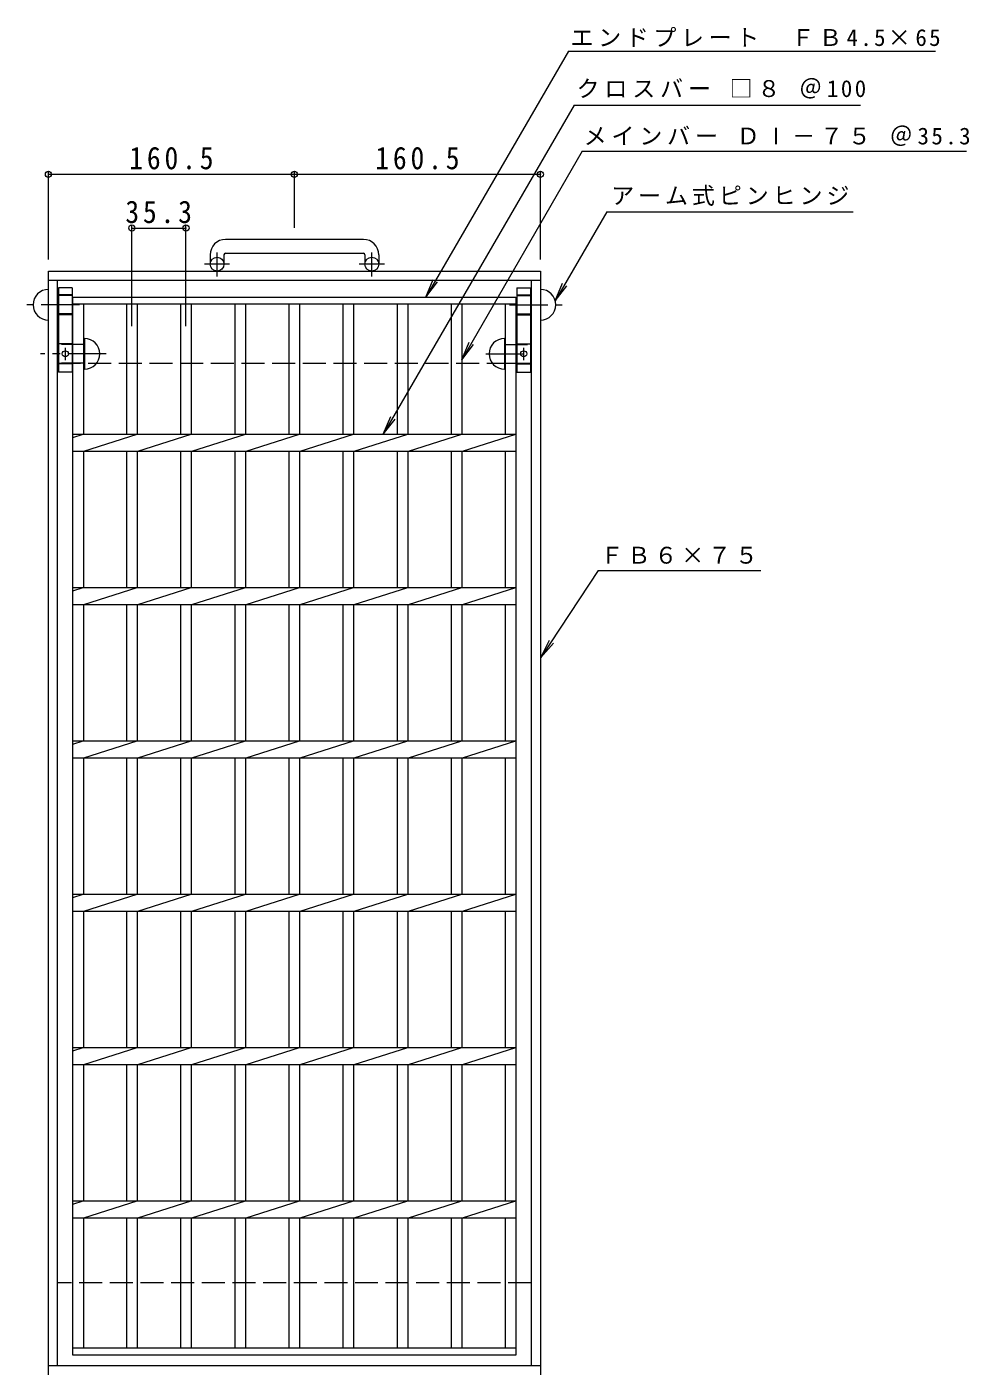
# Model space of a CAD drawing. Units: millimetres, scale not verified. Extents: x -804 to 896, y -688 to 636.
# Drawn here: x -804 to -189, y -240 to 636 of the extents above; entities that cross this region are included whole.
import ezdxf

# ---------------------------------------------------------------- set-up
doc = ezdxf.new("R2010")
doc.units = ezdxf.units.MM
doc.header["$LTSCALE"] = 5
doc.header["$PDMODE"] = 32
doc.header["$PDSIZE"] = 4
doc.linetypes.add('CHAIN1', pattern=[8, 5, -1, 1, -1])
doc.linetypes.add('DASHED3', pattern=[4, 3, -1])
for name, color, linetype, lineweight in [('B-1', 2, 'Continuous', 9), ('B-2', 3, 'Continuous', 9), ('B-4', 7, 'Continuous', 9), ('B-5', 7, 'Continuous', 9), ('B-8', 3, 'Continuous', 9)]:
    doc.layers.add(name, color=color, linetype=linetype, lineweight=lineweight)
doc.styles.add('ＭＳ ゴシック', font='')
doc.styles.get('ＭＳ ゴシック').set_extended_font_data('MS Gothic')

msp = doc.modelspace()

# ---------------------------------------------------------------- linework, layer by layer
at = {"layer": 'B-1'}
for p, q in [((-583.947, 497.127), (-673.947, 497.127)), ((-683.947, 487.127), (-683.947, 481.027)), ((-674.947, 487.127), (-674.947, 481.027)), ((-673.947, 488.127), (-583.947, 488.127)), ((-582.947, 487.127), (-582.947, 481.027)), ((-573.947, 487.127), (-573.947, 481.027)), ((-789.447, 476.527), (-468.447, 476.527)), ((-789.447, -243.473), (-789.447, 476.527)), ((-468.447, 476.527), (-468.447, -243.473)), ((-789.447, 470.527), (-468.447, 470.527)), ((-783.447, -237.473), (-783.447, 470.527)), ((-474.447, 470.527), (-474.447, -237.473)), ((-468.447, -237.473), (-789.447, -237.473))]:
    msp.add_line(p, q, dxfattribs=at)
at = {"layer": 'B-1', "linetype": 'CHAIN1'}
for p, q in [((-679.447, 472.919), (-679.447, 488.517)), ((-578.447, 472.919), (-578.447, 488.517)), ((-671.284, 481.027), (-687.691, 481.027)), ((-570.284, 481.027), (-586.691, 481.027))]:
    msp.add_line(p, q, dxfattribs=at)
at = {"layer": 'B-1', "linetype": 'DASHED3'}
for p, q in [((-783.447, 416.527), (-474.447, 416.527)), ((-474.447, -183.473), (-783.447, -183.473))]:
    msp.add_line(p, q, dxfattribs=at)
at = {"layer": 'B-1'}
for centre in [(-679.447, 481.027), (-578.447, 481.027)]:
    msp.add_circle(centre, 4.5, dxfattribs=at)
for centre, radius, start, end in [((-673.947, 487.127), 10, 90, 180), ((-583.947, 487.127), 10, 0, 90), ((-673.947, 487.127), 1, 90, 180), ((-583.947, 487.127), 1, 0, 90)]:
    msp.add_arc(centre, radius, start, end, dxfattribs=at)
at = {"layer": 'B-2'}
for p, q in [((-773.447, 459.527), (-484.447, 459.527)), ((-773.447, -230.473), (-773.447, 459.527)), ((-484.447, 459.527), (-484.447, -230.473)), ((-773.447, 455.027), (-484.447, 455.027)), ((-766.446, 370.027), (-766.446, 455.027)), ((-738.547, 455.027), (-738.547, 370.027)), ((-731.547, 455.027), (-731.547, 370.027)), ((-703.246, 455.027), (-703.246, 370.027)), ((-696.246, 455.027), (-696.246, 370.027)), ((-667.946, 455.027), (-667.946, 370.027)), ((-660.946, 455.027), (-660.946, 370.027)), ((-632.647, 455.027), (-632.647, 370.027)), ((-625.647, 455.027), (-625.647, 370.027)), ((-597.346, 455.027), (-597.346, 370.027)), ((-590.346, 455.027), (-590.346, 370.027)), ((-562.046, 455.027), (-562.046, 370.027)), ((-555.046, 455.027), (-555.046, 370.027)), ((-526.747, 455.027), (-526.747, 370.027)), ((-519.747, 455.027), (-519.747, 370.027)), ((-491.448, 455.027), (-491.448, 370.027)), ((-773.447, 367.946), (-766.847, 370.027)), ((-773.447, 370.027), (-484.447, 370.027)), ((-766.446, 359.028), (-731.547, 370.027)), ((-731.146, 359.028), (-696.247, 370.027)), ((-695.847, 359.028), (-660.947, 370.027)), ((-660.546, 359.028), (-625.647, 370.027)), ((-625.247, 359.028), (-590.347, 370.027)), ((-589.947, 359.028), (-555.047, 370.027)), ((-554.646, 359.028), (-519.747, 370.027)), ((-519.347, 359.028), (-484.447, 370.027)), ((-773.447, 359.028), (-484.447, 359.028)), ((-766.446, 270.027), (-766.446, 359.028)), ((-738.547, 359.028), (-738.547, 270.027)), ((-731.547, 359.028), (-731.547, 270.027)), ((-703.246, 359.028), (-703.246, 270.027)), ((-696.246, 359.028), (-696.246, 270.027)), ((-667.946, 359.028), (-667.946, 270.027)), ((-660.946, 359.028), (-660.946, 270.027)), ((-632.647, 359.028), (-632.647, 270.027)), ((-625.647, 359.028), (-625.647, 270.027)), ((-597.346, 359.028), (-597.346, 270.027)), ((-590.346, 359.028), (-590.346, 270.027)), ((-562.046, 359.028), (-562.046, 270.027)), ((-555.046, 359.028), (-555.046, 270.027)), ((-526.747, 359.028), (-526.747, 270.027)), ((-519.747, 359.028), (-519.747, 270.027)), ((-491.448, 359.028), (-491.448, 270.027)), ((-773.447, 267.946), (-766.847, 270.027)), ((-773.447, 270.027), (-484.447, 270.027)), ((-766.446, 259.028), (-731.547, 270.027)), ((-731.146, 259.028), (-696.247, 270.027)), ((-695.847, 259.028), (-660.947, 270.027)), ((-660.546, 259.028), (-625.647, 270.027)), ((-625.247, 259.028), (-590.347, 270.027)), ((-589.947, 259.028), (-555.047, 270.027)), ((-554.646, 259.028), (-519.747, 270.027)), ((-519.347, 259.028), (-484.447, 270.027)), ((-773.447, 259.028), (-484.447, 259.028)), ((-766.446, 170.027), (-766.446, 259.028)), ((-738.547, 259.028), (-738.547, 170.027)), ((-731.547, 259.028), (-731.547, 170.027)), ((-703.246, 259.028), (-703.246, 170.027)), ((-696.246, 259.028), (-696.246, 170.027)), ((-667.946, 259.028), (-667.946, 170.027)), ((-660.946, 259.028), (-660.946, 170.027)), ((-632.647, 259.028), (-632.647, 170.027)), ((-625.647, 259.028), (-625.647, 170.027)), ((-597.346, 259.028), (-597.346, 170.027)), ((-590.346, 259.028), (-590.346, 170.027)), ((-562.046, 259.028), (-562.046, 170.027)), ((-555.046, 259.028), (-555.046, 170.027)), ((-526.747, 259.028), (-526.747, 170.027)), ((-519.747, 259.028), (-519.747, 170.027)), ((-491.448, 259.028), (-491.448, 170.027)), ((-773.447, 167.946), (-766.847, 170.027)), ((-773.447, 170.027), (-484.447, 170.027)), ((-766.446, 159.028), (-731.547, 170.027)), ((-731.146, 159.028), (-696.247, 170.027)), ((-695.847, 159.028), (-660.947, 170.027)), ((-660.546, 159.028), (-625.647, 170.027)), ((-625.247, 159.028), (-590.347, 170.027)), ((-589.947, 159.028), (-555.047, 170.027)), ((-554.646, 159.028), (-519.747, 170.027)), ((-519.347, 159.028), (-484.447, 170.027)), ((-773.447, 159.028), (-484.447, 159.028)), ((-766.446, 70.027), (-766.446, 159.028)), ((-738.547, 159.028), (-738.547, 70.027)), ((-731.547, 159.028), (-731.547, 70.027)), ((-703.246, 159.028), (-703.246, 70.027)), ((-696.246, 159.028), (-696.246, 70.027)), ((-667.946, 159.028), (-667.946, 70.027)), ((-660.946, 159.028), (-660.946, 70.027)), ((-632.647, 159.028), (-632.647, 70.027)), ((-625.647, 159.028), (-625.647, 70.027)), ((-597.346, 159.028), (-597.346, 70.027)), ((-590.346, 159.028), (-590.346, 70.027)), ((-562.046, 159.028), (-562.046, 70.027)), ((-555.046, 159.028), (-555.046, 70.027)), ((-526.747, 159.028), (-526.747, 70.027)), ((-519.747, 159.028), (-519.747, 70.027)), ((-491.448, 159.028), (-491.448, 70.027)), ((-773.447, 67.946), (-766.847, 70.027)), ((-773.447, 70.027), (-484.447, 70.027)), ((-766.446, 59.028), (-731.547, 70.027)), ((-731.146, 59.028), (-696.247, 70.027)), ((-695.847, 59.028), (-660.947, 70.027)), ((-660.546, 59.028), (-625.647, 70.027)), ((-625.247, 59.028), (-590.347, 70.027)), ((-589.947, 59.028), (-555.047, 70.027)), ((-554.646, 59.028), (-519.747, 70.027)), ((-519.347, 59.028), (-484.447, 70.027)), ((-773.447, 59.028), (-484.447, 59.028)), ((-766.446, -29.973), (-766.446, 59.028)), ((-738.547, 59.028), (-738.547, -29.973)), ((-731.547, 59.028), (-731.547, -29.973)), ((-703.246, 59.028), (-703.246, -29.973)), ((-696.246, 59.028), (-696.246, -29.973)), ((-667.946, 59.028), (-667.946, -29.973)), ((-660.946, 59.028), (-660.946, -29.973)), ((-632.647, 59.028), (-632.647, -29.973)), ((-625.647, 59.028), (-625.647, -29.973)), ((-597.346, 59.028), (-597.346, -29.973)), ((-590.346, 59.028), (-590.346, -29.973)), ((-562.046, 59.028), (-562.046, -29.973)), ((-555.046, 59.028), (-555.046, -29.973)), ((-526.747, 59.028), (-526.747, -29.973)), ((-519.747, 59.028), (-519.747, -29.973)), ((-491.448, 59.028), (-491.448, -29.973)), ((-773.447, -32.054), (-766.847, -29.973)), ((-773.447, -29.973), (-484.447, -29.973)), ((-766.446, -40.972), (-731.547, -29.973)), ((-731.146, -40.972), (-696.247, -29.973)), ((-695.847, -40.972), (-660.947, -29.973)), ((-660.546, -40.972), (-625.647, -29.973)), ((-625.247, -40.972), (-590.347, -29.973)), ((-589.947, -40.972), (-555.047, -29.973)), ((-554.646, -40.972), (-519.747, -29.973)), ((-519.347, -40.972), (-484.447, -29.973)), ((-773.447, -40.972), (-484.447, -40.972)), ((-766.446, -129.973), (-766.446, -40.972)), ((-738.547, -40.972), (-738.547, -129.973)), ((-731.547, -40.972), (-731.547, -129.973)), ((-703.246, -40.972), (-703.246, -129.973)), ((-696.246, -40.972), (-696.246, -129.973)), ((-667.946, -40.972), (-667.946, -129.973)), ((-660.946, -40.972), (-660.946, -129.973)), ((-632.647, -40.972), (-632.647, -129.973)), ((-625.647, -40.972), (-625.647, -129.973)), ((-597.346, -40.972), (-597.346, -129.973)), ((-590.346, -40.972), (-590.346, -129.973)), ((-562.046, -40.972), (-562.046, -129.973)), ((-555.046, -40.972), (-555.046, -129.973)), ((-526.747, -40.972), (-526.747, -129.973)), ((-519.747, -40.972), (-519.747, -129.973)), ((-491.448, -40.972), (-491.448, -129.973)), ((-773.447, -132.054), (-766.847, -129.973)), ((-773.447, -129.974), (-484.447, -129.974)), ((-766.446, -140.973), (-731.547, -129.973)), ((-731.146, -140.973), (-696.247, -129.973)), ((-695.847, -140.973), (-660.947, -129.973)), ((-660.546, -140.973), (-625.647, -129.973)), ((-625.247, -140.973), (-590.347, -129.973)), ((-589.947, -140.973), (-555.047, -129.973)), ((-554.646, -140.973), (-519.747, -129.973)), ((-519.347, -140.973), (-484.447, -129.973)), ((-773.447, -140.973), (-484.447, -140.973)), ((-766.446, -225.974), (-766.446, -140.973)), ((-738.547, -140.973), (-738.547, -225.974)), ((-731.547, -140.973), (-731.547, -225.974)), ((-703.246, -140.973), (-703.246, -225.974)), ((-696.246, -140.973), (-696.246, -225.974)), ((-667.946, -140.973), (-667.946, -225.974)), ((-660.946, -140.973), (-660.946, -225.974)), ((-632.647, -140.973), (-632.647, -225.974)), ((-625.647, -140.973), (-625.647, -225.974)), ((-597.346, -140.973), (-597.346, -225.974)), ((-590.346, -140.973), (-590.346, -225.974)), ((-562.046, -140.973), (-562.046, -225.974)), ((-555.046, -140.973), (-555.046, -225.974)), ((-526.747, -140.973), (-526.747, -225.974)), ((-519.747, -140.973), (-519.747, -225.974)), ((-491.448, -140.973), (-491.448, -225.974)), ((-484.447, -225.974), (-773.447, -225.974)), ((-484.447, -230.473), (-773.447, -230.473))]:
    msp.add_line(p, q, dxfattribs=at)
at = {"layer": 'B-4'}
for p, q in [((-789.447, 484.027), (-789.447, 541.181)), ((-789.447, 539.681), (-571.447, 539.681)), ((-628.947, 504.627), (-628.947, 541.181)), ((-571.447, 539.681), (-468.447, 539.681)), ((-468.447, 484.027), (-468.447, 541.181)), ((-735.047, 440.493), (-735.047, 506.083)), ((-735.047, 504.583), (-699.746, 504.583)), ((-699.746, 440.493), (-699.746, 506.083))]:
    msp.add_line(p, q, dxfattribs=at)
for p in [(-789.447, 539.681), (-628.947, 539.681), (-468.447, 539.681), (-735.047, 504.583), (-699.746, 504.583)]:
    msp.add_point(p, dxfattribs=at)
at = {"layer": 'B-5'}
for p, q in [((-450.195, 619.918), (-210.699, 619.918)), ((-446.558, 584.75), (-259.731, 584.75)), ((-441.175, 554.714), (-190.44, 554.714)), ((-425.211, 515.103), (-264.542, 515.103)), ((-543.2, 459.527), (-535.572, 469.429)), ((-458.757, 456.999), (-451.148, 466.916)), ((-519.747, 418.623), (-512.137, 428.54)), ((-570.975, 370.027), (-563.35, 379.932)), ((-430.77, 281.135), (-324.729, 281.135)), ((-468.224, 224.516), (-459.958, 233.893))]:
    msp.add_line(p, q, dxfattribs=at)
for points in [[(-450.195, 619.918), (-543.2, 459.527), (-538.395, 471.066)], [(-446.558, 584.75), (-570.975, 370.027), (-566.173, 381.568)], [(-441.175, 554.714), (-519.747, 418.623), (-514.963, 430.172)], [(-425.211, 515.103), (-458.757, 456.999), (-453.974, 468.547)], [(-430.77, 281.135), (-468.224, 224.516), (-462.666, 235.713)]]:
    msp.add_lwpolyline(points, dxfattribs=at)
at = {"layer": 'B-8'}
for p, q in [((-773.947, 465.527), (-773.947, 410.527)), ((-483.947, 465.527), (-483.947, 410.527)), ((-782.947, 460.527), (-783.447, 460.527)), ((-474.947, 460.527), (-474.447, 460.527)), ((-782.947, 448.527), (-783.447, 448.527)), ((-474.947, 448.527), (-474.447, 448.527)), ((-765.947, 432.527), (-765.947, 412.527)), ((-491.947, 432.527), (-491.947, 412.527)), ((-773.947, 410.527), (-782.947, 410.527)), ((-483.947, 410.527), (-474.947, 410.527))]:
    msp.add_line(p, q, dxfattribs=at)
at = {"layer": 'B-8', "linetype": 'DASHED3'}
for p, q in [((-773.947, 461.027), (-782.947, 461.027)), ((-773.947, 460.527), (-782.947, 460.527)), ((-483.947, 461.027), (-474.947, 461.027)), ((-483.947, 460.527), (-474.947, 460.527)), ((-773.947, 448.527), (-782.947, 448.527)), ((-773.947, 448.027), (-782.947, 448.027)), ((-483.947, 448.527), (-474.947, 448.527)), ((-483.947, 448.027), (-474.947, 448.027)), ((-773.947, 429.027), (-782.947, 429.027)), ((-483.947, 429.027), (-474.947, 429.027)), ((-765.947, 428.527), (-782.947, 428.527)), ((-491.947, 428.527), (-474.947, 428.527)), ((-765.947, 416.527), (-782.947, 416.527)), ((-773.947, 416.027), (-782.947, 416.027)), ((-491.947, 416.527), (-474.947, 416.527)), ((-483.947, 416.027), (-474.947, 416.027))]:
    msp.add_line(p, q, dxfattribs=at)
at = {"layer": 'B-8', "linetype": 'CHAIN1'}
for p, q in [((-769.287, 454.527), (-803.54, 454.527)), ((-488.607, 454.527), (-454.354, 454.527)), ((-751.878, 422.527), (-794.687, 422.527)), ((-778.447, 426.536), (-778.447, 418.355)), ((-504.016, 422.527), (-474.447, 422.527)), ((-479.447, 426.536), (-479.447, 418.355))]:
    msp.add_line(p, q, dxfattribs=at)
at = {"layer": 'B-8'}
for points in [[(-773.947, 465.527), (-782.947, 465.527), (-782.947, 410.527)], [(-483.947, 465.527), (-474.947, 465.527), (-474.947, 410.527)]]:
    msp.add_lwpolyline(points, dxfattribs=at)
for centre in [(-778.447, 422.527), (-479.447, 422.527)]:
    msp.add_circle(centre, 2, dxfattribs=at)
for centre, start, end in [((-789.447, 454.527), 90, 270), ((-468.447, 454.527), 270, 90), ((-765.947, 422.527), 270, 90), ((-491.947, 422.527), 90, 270)]:
    msp.add_arc(centre, 10, start, end, dxfattribs=at)

# ---------------------------------------------------------------- texts
at = {"layer": 'B-4', "color": 2, "char_height": 14.66, "attachment_point": 7, "style": 'ＭＳ ゴシック'}
for s, insert in [('\\T1.28;\\W0.9;160.5', (-736.697, 542.681)), ('\\T1.28;\\W0.9;160.5', (-576.197, 542.681)), ('\\T1.28;\\W0.9;35.3', (-739.272, 507.583))]:
    msp.add_mtext(s, dxfattribs=dict(at, insert=insert))
at = {"layer": 'B-5', "char_height": 11, "attachment_point": 7, "style": 'ＭＳ ゴシック'}
for s, insert in [('\\T1.2;エンドプレート\u3000ＦＢ4.5×65', (-448.82, 622.67)), ('\\T1.21;クロスバー\\~□８\\~＠100', (-444.897, 588.989)), ('\\T1.21;メインバー\\~ＤⅠ－７５\\~＠35.3', (-440.287, 558.072)), ('\\T1.17;アーム式ピンヒンジ', (-422.333, 518.977)), ('\\T1.17;ＦＢ６×７５', (-429.29, 285.501))]:
    msp.add_mtext(s, dxfattribs=dict(at, insert=insert))

doc.saveas('drawing.dxf')
